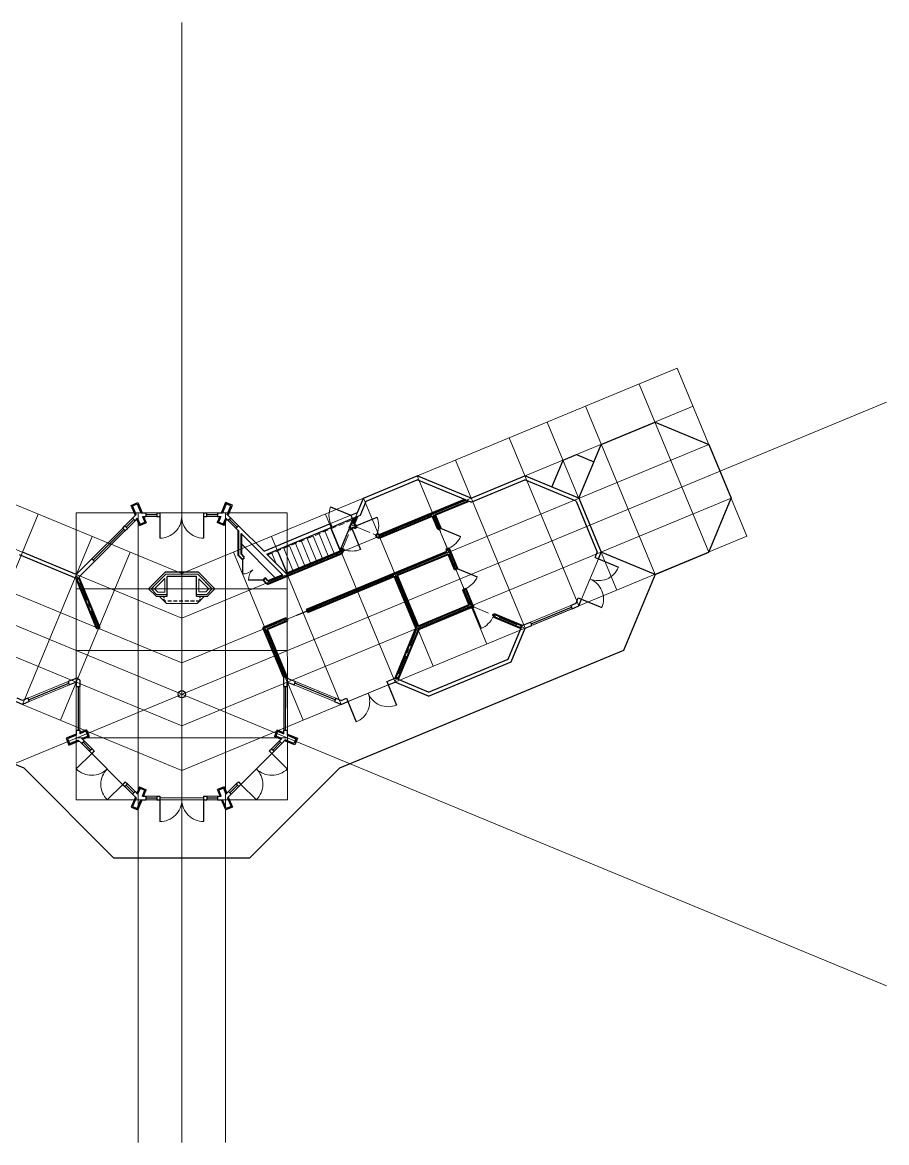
# Model space of a CAD drawing. Header units: inches. Extents: x 2775 to 35798, y 1675 to 10350.
# Drawn here: x 26936 to 28360, y 4934 to 6780 of the extents above; entities that cross this region are included whole.
import ezdxf

# ---------------------------------------------------------------- set-up
doc = ezdxf.new("R2010")
doc.units = ezdxf.units.IN
doc.header["$LTSCALE"] = 0.5
doc.header["$MEASUREMENT"] = 0
doc.linetypes.add('CENTER', pattern=[2, 1.25, -0.25, 0.25, -0.25])
doc.linetypes.add('HIDDEN', pattern=[0.375, 0.25, -0.125])
for name, color, linetype, lineweight in [('BALCONY', 3, 'CONTINUOUS', 30), ('DOORS', 7, 'CONTINUOUS', 30), ('FOUNDATION', 7, 'CONTINUOUS', 30), ('GRID', 1, 'CENTER', 20), ('INT WALLS', 7, 'CONTINUOUS', 40), ('LAYOUT', 6, 'CONTINUOUS', 9), ('MASONRY', 16, 'HIDDEN', 30), ('MILLWORK', 7, 'CONTINUOUS', 20), ('STAIRS', 7, 'CONTINUOUS', 20), ('WALLS', 7, 'CONTINUOUS', 30)]:
    doc.layers.add(name, color=color, linetype=linetype, lineweight=lineweight)
doc.layers.add('LLMASONRY', color=12, linetype='CONTINUOUS')
doc.layers.add('LLWALLS', color=5, linetype='CONTINUOUS')

msp = doc.modelspace()

# ---------------------------------------------------------------- linework, layer by layer
at = {"layer": 'BALCONY', "color": 3, "ltscale": 50}
for p, q in [((27978.18282, 5870.31573), (27926.24844, 5744.87721)), ((26938.67818, 5550.89151), (27086.77172, 5402.8462)), ((27310.30077, 5402.88261), (27458.34634, 5550.97641)), ((27310.30077, 5402.88261), (27086.77172, 5402.8462))]:
    msp.add_line(p, q, dxfattribs=at)
at = {"layer": 'BALCONY', "color": 3, "ltscale": 150}
for p, q in [((27926.24844, 5744.87721), (27458.34634, 5550.97641)), ((26938.67818, 5550.89151), (26517.86667, 5725.11701))]:
    msp.add_line(p, q, dxfattribs=at)
at = {"layer": 'DOORS', "ltscale": 50}
for p, q in [((27443.61741, 5981.42645), (27476.87932, 5967.65527)), ((27139.3497, 5968.91442), (27157.3497, 5968.92136)), ((27162.35086, 5965.92328), (27162.35086, 5929.92328)), ((27234.35085, 5965.95101), (27234.35085, 5929.95101)), ((27239.3497, 5968.95294), (27257.34969, 5968.95987)), ((27486.92257, 5950.74712), (27520.17821, 5964.53343)), ((27052.30732, 5893.60246), (27103.23485, 5944.49831)), ((27106.77148, 5948.03274), (27119.50336, 5960.75671)), ((27277.20533, 5960.95571), (27289.91218, 5948.20675)), ((27479.20107, 5944.67763), (27492.97881, 5911.41844)), ((27624.57323, 5946.68042), (27657.8351, 5932.90925)), ((27298.36958, 5894.94581), (27298.36958, 5870.94581)), ((27879.24698, 5898.25283), (27884.79114, 5895.95886)), ((27884.79461, 5895.94142), (27918.05428, 5882.16482)), ((27652.10484, 5880.14909), (27685.35095, 5866.3396)), ((27332.33236, 5861.02636), (27308.33236, 5861.02636)), ((27388.21779, 5803.26921), (27421.47517, 5817.05122)), ((27773.90744, 5788.91046), (27840.42217, 5816.47447)), ((27851.71939, 5831.7229), (27857.26355, 5829.42893)), ((27857.26703, 5829.41149), (27890.52669, 5815.63488)), ((27677.98136, 5814.56508), (27691.76796, 5781.30875)), ((26945.8801, 5663.32693), (27012.33447, 5690.77791)), ((27451.10238, 5663.40331), (27384.63971, 5690.8342)), ((27538.66872, 5688.19637), (27552.44533, 5654.93671)), ((27027.63013, 5685.58717), (27027.64186, 5613.58717)), ((27369.36152, 5613.60728), (27369.3498, 5685.60728)), ((27472.16001, 5660.61754), (27485.93662, 5627.35788)), ((27035.99699, 5593.55557), (27048.72981, 5580.83255)), ((27348.25619, 5580.87899), (27360.97921, 5593.61181)), ((27050.14621, 5575.17624), (27024.69036, 5549.72039)), ((27346.84416, 5575.22159), (27372.3, 5549.76574)), ((27101.0775, 5524.28416), (27075.62165, 5498.82832)), ((27106.7349, 5522.87213), (27119.46772, 5510.14911)), ((27277.57275, 5510.14108), (27290.29577, 5522.8739)), ((27288.17363, 5524.99441), (27292.41791, 5520.7534)), ((27295.95208, 5524.29029), (27321.40793, 5498.83445)), ((27139.51282, 5501.84969), (27157.51281, 5501.85662)), ((27239.51281, 5501.8882), (27257.51281, 5501.89513)), ((27162.51397, 5498.85854), (27162.51397, 5462.85854)), ((27234.51396, 5498.88627), (27234.51396, 5462.88627))]:
    msp.add_line(p, q, dxfattribs=at)
at = {"layer": 'DOORS', "lineweight": 9, "ltscale": 50}
for p, q in [((27104.655, 5950.15054), (27117.38688, 5962.87451)), ((27162.34854, 5971.93128), (27234.34854, 5971.94301)), ((27239.34854, 5971.94383), (27257.34854, 5971.94676)), ((27239.35085, 5965.94383), (27257.35085, 5965.94676)), ((27292.06616, 5950.35375), (27279.33015, 5963.07352)), ((27050.19084, 5895.72026), (27101.11836, 5946.61611)), ((27108.90467, 5945.89823), (27121.63655, 5958.62219)), ((27287.8165, 5946.11812), (27275.08049, 5958.83789)), ((27054.43216, 5891.4763), (27105.35968, 5942.37215)), ((27857.26273, 5829.41322), (27884.81893, 5895.94621)), ((27011.15155, 5693.60078), (26944.73656, 5666.08815)), ((27013.47016, 5688.06682), (26947.03233, 5660.54473)), ((27383.50483, 5688.12276), (27449.95099, 5660.62076)), ((27385.82177, 5693.65742), (27452.24508, 5666.16487)), ((27472.15978, 5660.61744), (27538.67471, 5688.18153)), ((27024.63013, 5685.58668), (27024.64186, 5613.58668)), ((27030.63013, 5685.58766), (27030.64186, 5613.58766)), ((27038.11047, 5595.67068), (27050.84371, 5582.94808)), ((27346.15361, 5582.98019), (27358.88256, 5595.70685)), ((27033.86946, 5591.42641), (27046.60271, 5578.7038)), ((27050.13972, 5575.16974), (27101.07267, 5524.27933)), ((27295.94578, 5524.29686), (27346.86193, 5575.20386)), ((27350.39776, 5578.73905), (27363.12682, 5591.46583)), ((27104.60968, 5520.74528), (27117.34292, 5508.02268)), ((27108.85069, 5524.98955), (27121.58393, 5512.26695)), ((27275.43647, 5512.27575), (27288.16552, 5525.00252)), ((27279.68073, 5508.03473), (27292.4098, 5520.76151))]:
    msp.add_line(p, q, dxfattribs=at)
at = {"layer": 'DOORS', "color": 7, "lineweight": 9, "ltscale": 50}
for p, q in [((27139.34855, 5971.92754), (27157.34854, 5971.93047)), ((27139.34952, 5965.92754), (27157.34952, 5965.93047))]:
    msp.add_line(p, q, dxfattribs=at)
at = {"layer": 'DOORS', "lineweight": 9, "ltscale": 75}
for p, q in [((27443.6219, 5953.87324), (27476.87932, 5967.65527)), ((27366.36152, 5613.60679), (27366.3498, 5685.60679)), ((27372.36152, 5613.60777), (27372.3498, 5685.60776))]:
    msp.add_line(p, q, dxfattribs=at)
msp.add_arc((27476.87932, 5967.65527), 36, 157.50934347, 202.50934347, dxfattribs=at)
at = {"layer": 'DOORS', "lineweight": 9, "ltscale": 50}
for centre, radius, start, end in [((27162.34499, 5965.93128), 36.008, 270.00933234, 0.0220674), ((27234.35085, 5965.94301), 35.99786, 179.99659369, 270), ((27486.92257, 5950.74712), 36, 337.51672382, 22.51672382), ((27624.57323, 5946.68042), 36.00075, 292.50628263, 337.50934347), ((27479.20107, 5944.67763), 36, 247.50196312, 292.50196312), ((27298.36958, 5894.94581), 24, 270, 315.03657712), ((27332.33236, 5861.02636), 24, 135.03657712, 180), ((27884.802, 5895.93836), 35.99786, 247.49659369, 337.5), ((27652.10484, 5880.14909), 36.00014, 292.44313472, 337.44339486), ((27857.25739, 5829.40913), 36.008, 337.50933234, 67.5220674), ((27677.98136, 5814.56508), 36.00075, 292.51672382, 337.51672382), ((27472.15153, 5660.62269), 36.008, 292.50933234, 22.5220674), ((27538.67179, 5688.18898), 35.99786, 202.49659369, 292.5), ((27050.14772, 5575.18604), 36.008, 225.00933234, 315.0220674), ((27101.07184, 5524.2785), 35.99786, 134.99659369, 225), ((27295.94228, 5524.2918), 36.008, 315.00933234, 45.0220674), ((27346.84982, 5575.21593), 35.99786, 224.99659369, 315), ((27162.5081, 5498.86654), 36.008, 270.00933234, 0.0220674), ((27234.51396, 5498.87827), 35.99786, 179.99659369, 270)]:
    msp.add_arc(centre, radius, start, end, dxfattribs=at)
at = {"layer": 'FOUNDATION', "linetype": 'HIDDEN', "lineweight": 20, "ltscale": 75}
msp.add_line((27340.14784, 5902.33338), (27483.73766, 5961.83767), dxfattribs=at)
at = {"layer": 'GRID', "ltscale": 50}
for p, q in [((27523.786, 5932.92002), (27675.21647, 5995.72383)), ((27461.00637, 5906.95418), (27488.06743, 5972.29167)), ((27612.53421, 5969.72718), (27675.10673, 5818.24064)), ((27479.37366, 5951.30102), (27523.786, 5932.92002)), ((27372.31993, 5870.2021), (27461.00637, 5906.95418)), ((27549.77029, 5870.21731), (27638.45673, 5906.96938)), ((27061.38875, 5781.40295), (27024.60007, 5870.14541)), ((27404.84612, 5810.16006), (27549.77029, 5870.21731)), ((27549.77029, 5870.21731), (27586.52236, 5781.53087)), ((27675.10673, 5818.24064), (27586.52236, 5781.53087)), ((27675.10673, 5818.24064), (27763.97272, 5781.54607)), ((27335.5602, 5781.44765), (27371.58874, 5796.37805)), ((27372.31234, 5692.76104), (27335.5602, 5781.44765)), ((27586.52236, 5781.53087), (27549.76263, 5692.77642))]:
    msp.add_line(p, q, dxfattribs=at)
at = {"layer": 'GRID', "color": 6, "linetype": 'Continuous', "lineweight": 30, "ltscale": 50}
msp.add_circle((27198.45931, 5672.67471), 6.00011, dxfattribs=at)
at = {"layer": 'INT WALLS', "ltscale": 50}
for p, q in [((27523.78505, 5935.49078), (27664.27677, 5993.75789)), ((27615.56503, 5968.41302), (27670.48273, 5991.18942)), ((27474.81258, 5946.49522), (27481.71682, 5963.16516)), ((27482.47694, 5952.58704), (27487.92338, 5965.73718)), ((27523.78695, 5930.34925), (27611.17741, 5966.59331)), ((27611.17744, 5966.59332), (27620.18363, 5944.86048)), ((27615.56506, 5968.41303), (27624.57176, 5946.67894)), ((27474.81258, 5946.49522), (27479.20107, 5944.67763)), ((27479.20107, 5944.67763), (27480.65934, 5948.19855)), ((27480.65934, 5948.19855), (27485.1061, 5946.35816)), ((27482.47694, 5952.58704), (27486.92257, 5950.74712)), ((27485.1061, 5946.35816), (27486.92257, 5950.74712)), ((27620.30732, 5944.91468), (27624.57072, 5946.68146)), ((27291.31704, 5942.54757), (27291.31704, 5901.98934)), ((27296.06704, 5937.87811), (27296.06704, 5903.95863)), ((27518.36978, 5932.59126), (27520.18625, 5936.98022)), ((27518.36978, 5932.59126), (27523.78695, 5930.34925)), ((27520.18625, 5936.98022), (27523.78505, 5935.49078)), ((27370.50068, 5872.01905), (27459.1885, 5908.77169)), ((27459.1885, 5908.77169), (27461.03711, 5913.23509)), ((27461.03711, 5913.23509), (27465.4256, 5911.41749)), ((27462.82425, 5905.13666), (27465.4256, 5911.41749)), ((27548.86106, 5872.41137), (27635.35344, 5908.25422)), ((27633.96564, 5911.60311), (27638.35377, 5913.42157)), ((27633.96564, 5911.60311), (27635.35344, 5908.25422)), ((27638.35377, 5913.42157), (27640.6508, 5907.87861)), ((27640.65184, 5907.87609), (27652.10471, 5880.14896)), ((27298.36958, 5894.94581), (27291.31704, 5901.98934)), ((27301.72619, 5898.30671), (27296.06704, 5903.95863)), ((27298.36958, 5894.94581), (27301.72619, 5898.30671)), ((27339.3849, 5853.98282), (27462.82425, 5905.13666)), ((27552.87359, 5868.93247), (27637.16937, 5903.86504)), ((27637.16937, 5903.86504), (27647.71449, 5878.33555)), ((27403.93689, 5812.35413), (27548.86106, 5872.41137)), ((27647.7144, 5878.33577), (27652.10463, 5880.14918)), ((27059.1948, 5780.49343), (27024.74626, 5863.59097)), ((27063.5827, 5782.31246), (27028.90434, 5865.96436)), ((27332.33236, 5861.02636), (27335.68897, 5864.38726)), ((27339.3849, 5853.98282), (27332.33236, 5861.02636)), ((27340.49698, 5859.58538), (27335.68897, 5864.38726)), ((27340.49698, 5859.58538), (27364.767, 5869.64299)), ((27405.75535, 5807.966), (27548.48546, 5867.11401)), ((27548.48546, 5867.11401), (27583.95161, 5781.53061)), ((27552.87359, 5868.93247), (27587.8072, 5784.63416)), ((27661.45823, 5845.06231), (27665.84848, 5846.87564)), ((27661.45823, 5845.06231), (27672.00595, 5819.52652)), ((27665.84848, 5846.87564), (27676.88346, 5820.16022)), ((27672.00595, 5819.52652), (27587.8072, 5784.63416)), ((27675.20939, 5815.71233), (27588.34024, 5779.71335)), ((27675.20939, 5815.71233), (27677.98136, 5814.56508)), ((27676.88346, 5820.16022), (27679.79783, 5818.95404)), ((27677.98136, 5814.56508), (27679.79783, 5818.95404)), ((27332.74559, 5782.85212), (27370.67951, 5798.57212)), ((27370.67951, 5798.57212), (27372.49797, 5794.18399)), ((27403.93689, 5812.35413), (27405.75535, 5807.966)), ((27711.24574, 5800.7979), (27757.52054, 5781.64607)), ((27711.40684, 5801.18716), (27713.0622, 5805.18686)), ((27713.0622, 5805.18686), (27759.33701, 5786.03503)), ((27059.82453, 5780.64229), (27063.5827, 5782.31246)), ((27366.36943, 5701.71442), (27332.74559, 5782.85212)), ((27338.95219, 5780.28246), (27372.49797, 5794.18399)), ((27372.57556, 5699.14587), (27338.95219, 5780.28246)), ((27583.95161, 5781.53061), (27549.86429, 5699.22857)), ((27588.34024, 5779.71335), (27554.25278, 5697.41097))]:
    msp.add_line(p, q, dxfattribs=at)
at = {"layer": 'LAYOUT', "color": 1, "ltscale": 150}
for p, q in [((27198.60824, 4933.90933), (27198.30756, 6779.93141)), ((28359.62517, 5191.96656), (25262.97267, 6474.0509)), ((28359.6247, 6153.88417), (25846.2926, 5112.34772))]:
    msp.add_line(p, q, dxfattribs=at)
at = {"layer": 'LAYOUT', "ltscale": 150}
for p, q in [((27198.45549, 5871.69068), (25882.0483, 6416.71311)), ((27198.50834, 5547.23281), (25218.62946, 6366.94755)), ((27198.46747, 5798.17461), (25856.05644, 6353.96321)), ((27198.47944, 5724.65853), (25830.06458, 6291.21331)), ((28014.86846, 6210.01602), (27198.45549, 5871.69071)), ((27198.49637, 5620.74889), (25793.32697, 6202.52088)), ((28040.87055, 6147.27036), (27198.46747, 5798.17462)), ((28066.87264, 6084.5247), (27198.47944, 5724.65854)), ((28103.62472, 5995.83826), (27198.49637, 5620.74888)), ((28129.62681, 5933.0926), (27198.50834, 5547.2328))]:
    msp.add_line(p, q, dxfattribs=at)
at = {"layer": 'LAYOUT', "linetype": 'Continuous', "ltscale": 50}
msp.add_line((28014.86846, 6210.01602), (28129.62681, 5933.0926), dxfattribs=at)
at = {"layer": 'LAYOUT', "ltscale": 50}
for p, q in [((27952.10663, 6184.00723), (28066.86498, 5907.08381)), ((27863.42019, 6147.25516), (27978.17854, 5870.33174)), ((27800.65837, 6121.24636), (27915.41671, 5844.32295)), ((27737.89654, 6095.23757), (27852.65489, 5818.31416)), ((27649.2101, 6058.4855), (27763.96844, 5781.56208)), ((27586.44827, 6032.47671), (27701.20662, 5755.55329)), ((27497.76183, 5995.72464), (27612.52018, 5718.80122)), ((26847.21091, 5692.67796), (26961.87904, 5969.63874)), ((27435.00001, 5969.71585), (27549.75835, 5692.79243)), ((26935.90932, 5655.95478), (27050.57745, 5932.91556)), ((27346.31356, 5932.96377), (27461.07191, 5656.04036)), ((26998.67962, 5629.96643), (27113.34775, 5906.92722)), ((27283.55174, 5906.95498), (27398.31008, 5630.03157))]:
    msp.add_line(p, q, dxfattribs=at)
at = {"layer": 'LAYOUT', "color": 2, "ltscale": 50}
for p, q in [((27024.65627, 5498.85209), (27024.57929, 5971.5118)), ((27024.61594, 5971.92486), (27372.26259, 5971.98149)), ((27372.29888, 5971.98149), (27372.37593, 5498.90873)), ((27024.63638, 5846.44207), (27372.28301, 5846.61195)), ((27024.61623, 5744.69052), (27372.33589, 5744.74712)), ((27024.63969, 5600.66021), (27372.35935, 5600.71699)), ((27372.37593, 5498.90873), (27024.65627, 5498.85209))]:
    msp.add_line(p, q, dxfattribs=at)
at = {"layer": 'LAYOUT', "color": 2, "ltscale": 150}
for p, q in [((27126.60824, 4933.89761), (27126.43916, 5971.94145)), ((27270.60824, 4933.92106), (27270.43916, 5971.9649))]:
    msp.add_line(p, q, dxfattribs=at)
at = {"layer": 'LAYOUT', "color": 5, "lineweight": 20, "ltscale": 50}
msp.add_line((27162.51281, 5501.85854), (27234.51281, 5501.88627), dxfattribs=at)
at = {"layer": 'LLMASONRY', "color": 7, "linetype": 'Continuous', "lineweight": 30, "ltscale": 1.5}
for p, q in [((27121.99566, 5967.43011), (27115.04597, 5984.00382)), ((27115.04608, 5984.00356), (27126.13267, 5988.59789)), ((27126.13267, 5988.59789), (27133.02485, 5971.96638)), ((27270.68665, 5988.88929), (27263.86158, 5972.23012)), ((27281.79167, 5984.33969), (27270.68665, 5988.88929)), ((27274.90897, 5967.73836), (27281.79178, 5984.33994)), ((27135.52763, 5965.92692), (27139.91702, 5955.33487)), ((27261.28762, 5965.9474), (27257.03652, 5955.57096)), ((27128.90857, 5950.77322), (27124.43685, 5961.43745)), ((27128.90868, 5950.77296), (27139.91702, 5955.33487)), ((27268.06317, 5951.05347), (27257.03652, 5955.57096)), ((27268.06327, 5951.05373), (27272.40026, 5961.5147)), ((27143.82177, 5846.48371), (27156.16285, 5834.15067)), ((27041.26961, 5613.90985), (27030.5682, 5609.52786)), ((27041.26987, 5613.90995), (27045.83151, 5602.9015)), ((27355.75607, 5614.01559), (27351.19766, 5603.0058)), ((27355.75632, 5614.01549), (27366.23739, 5609.72731)), ((27024.60532, 5607.01478), (27007.97383, 5600.20455)), ((27007.97409, 5600.20466), (27012.56816, 5589.11795)), ((27012.56816, 5589.11795), (27029.19983, 5596.00973)), ((27035.23936, 5598.51237), (27045.83151, 5602.9015)), ((27361.55823, 5598.71619), (27351.19766, 5603.0058)), ((27384.46505, 5589.23202), (27367.83135, 5596.11891)), ((27372.42263, 5607.12531), (27389.05612, 5600.31996)), ((27389.05587, 5600.32007), (27384.46505, 5589.23202)), ((27128.90894, 5519.99556), (27124.42078, 5509.33825)), ((27128.90905, 5519.99582), (27139.91034, 5515.41695)), ((27268.33624, 5520.05781), (27257.30264, 5515.55733)), ((27268.33634, 5520.05755), (27272.6572, 5509.58991)), ((27121.97035, 5503.34935), (27114.99512, 5486.78638)), ((27135.50462, 5504.83168), (27139.91034, 5515.41695)), ((27261.53774, 5505.17435), (27257.30264, 5515.55733)), ((27275.15631, 5503.36239), (27282.01351, 5486.75021)), ((27114.99523, 5486.78664), (27126.07473, 5482.17521)), ((27126.07473, 5482.17521), (27132.99253, 5498.79608)), ((27270.90138, 5482.218), (27264.10201, 5498.88766)), ((27282.01341, 5486.75047), (27270.90138, 5482.218))]:
    msp.add_line(p, q, dxfattribs=at)
at = {"layer": 'LLMASONRY', "color": 7, "linetype": 'Continuous', "lineweight": 30}
for p, q in [((27171.00808, 5873.68774), (27143.82177, 5846.48371)), ((27225.9108, 5873.70562), (27171.00808, 5873.68774)), ((27253.11482, 5846.51931), (27225.9108, 5873.70562)), ((27222.65569, 5866.70456), (27174.65568, 5866.68893)), ((27253.11482, 5846.51931), (27240.89883, 5834.29668))]:
    msp.add_line(p, q, dxfattribs=at)
at = {"layer": 'LLMASONRY', "color": 7, "linetype": 'Continuous', "lineweight": 20}
for p, q in [((27172.2517, 5870.68814), (27148.06441, 5846.48509)), ((27224.66926, 5870.70509), (27172.2517, 5870.68814)), ((27248.3554, 5846.53479), (27224.66913, 5870.70522)), ((27170.65366, 5863.43036), (27153.72127, 5846.48693)), ((27243.19855, 5846.53286), (27226.65343, 5863.0672)), ((27148.06441, 5846.48509), (27156.94267, 5837.07699)), ((27159.05331, 5841.15837), (27153.72127, 5846.48693)), ((27243.21506, 5846.51636), (27238.06975, 5841.36825)), ((27248.34541, 5846.54498), (27239.73163, 5837.37265))]:
    msp.add_line(p, q, dxfattribs=at)
at = {"layer": 'LLMASONRY', "color": 7, "linetype": 'Continuous', "lineweight": 20, "ltscale": 5}
for p, q in [((27170.63984, 5841.18914), (27170.65366, 5863.43036)), ((27226.63993, 5841.33789), (27226.65343, 5863.0672))]:
    msp.add_line(p, q, dxfattribs=at)
at = {"layer": 'LLMASONRY', "color": 7, "linetype": 'Continuous', "lineweight": 30, "ltscale": 5}
for p, q in [((27174.6355, 5834.19973), (27174.65568, 5866.68893)), ((27222.63556, 5834.31739), (27222.65569, 5866.70456))]:
    msp.add_line(p, q, dxfattribs=at)
at = {"layer": 'LLMASONRY', "color": 7, "linetype": 'Continuous', "lineweight": 30, "ltscale": 7.5}
for p, q in [((27156.16285, 5834.15067), (27174.6355, 5834.19973)), ((27222.63555, 5834.32723), (27240.97805, 5834.37595))]:
    msp.add_line(p, q, dxfattribs=at)
at = {"layer": 'LLMASONRY', "color": 7, "linetype": 'Continuous', "lineweight": 20, "ltscale": 7.5}
for p, q in [((27156.94267, 5837.07699), (27174.63736, 5837.19975)), ((27159.05331, 5841.15837), (27170.63984, 5841.18914)), ((27222.63742, 5837.32724), (27239.73163, 5837.37265)), ((27226.63993, 5841.33789), (27238.06975, 5841.36825))]:
    msp.add_line(p, q, dxfattribs=at)
at = {"layer": 'LLMASONRY', "color": 7, "linetype": 'Continuous', "lineweight": 20, "ltscale": 50}
for p, q in [((27173.02608, 5822.27155), (27161.12602, 5834.16385)), ((27235.79062, 5834.23372), (27223.85269, 5822.28801)), ((27223.85269, 5822.28801), (27173.23076, 5822.27158))]:
    msp.add_line(p, q, dxfattribs=at)
at = {"layer": 'LLMASONRY', "color": 7, "linetype": 'HIDDEN', "lineweight": 30, "ltscale": 25}
for p, q in [((27169.23258, 5826.27523), (27169.24045, 5834.19575)), ((27228.56793, 5826.32278), (27228.5252, 5834.32914))]:
    msp.add_line(p, q, dxfattribs=at)
at = {"layer": 'LLMASONRY', "color": 7, "linetype": 'HIDDEN', "lineweight": 30, "ltscale": 50}
msp.add_line((27228.56793, 5826.32278), (27169.23258, 5826.27523), dxfattribs=at)
at = {"layer": 'LLWALLS', "linetype": 'Continuous', "ltscale": 0.75, "const_width": 0.5}
for points in [[(27149.14319, 5846.48636, 1), (27152.64319, 5846.48636, 1)], [(27247.52698, 5846.53324, -1), (27244.02698, 5846.53441, -1)]]:
    msp.add_lwpolyline(points, format="xyb", close=True, dxfattribs=at)
at = {"layer": 'MASONRY', "lineweight": 9, "ltscale": 75}
msp.add_line((27198.45517, 5873.69668), (27198.45565, 5870.69662), dxfattribs=at)
at = {"layer": 'MILLWORK', "ltscale": 50}
msp.add_line((27352.49854, 5864.55888), (27296.06704, 5920.91837), dxfattribs=at)
at = {"layer": 'STAIRS', "lineweight": 20, "ltscale": 50}
msp.add_line((27459.1885, 5908.77169), (27443.25303, 5947.22558), dxfattribs=at)
at = {"layer": 'STAIRS', "lineweight": 25, "ltscale": 50}
for p, q in [((27445.91891, 5948.33034), (27479.17633, 5962.11236)), ((27461.03711, 5913.23509), (27474.81258, 5946.49522))]:
    msp.add_line(p, q, dxfattribs=at)
at = {"layer": 'STAIRS', "ltscale": 50}
for p, q in [((27420.38818, 5892.69266), (27405.21838, 5929.29892)), ((27430.08826, 5896.71242), (27414.91846, 5933.31867)), ((27439.78834, 5900.73218), (27424.61854, 5937.33843)), ((27449.48842, 5904.75194), (27433.55295, 5943.20582)), ((27371.88778, 5872.59387), (27356.71798, 5909.20013)), ((27381.58786, 5876.61363), (27366.41806, 5913.21988)), ((27391.28794, 5880.63339), (27376.11814, 5917.23964)), ((27400.98802, 5884.65315), (27385.81822, 5921.2594)), ((27410.6881, 5888.67291), (27395.5183, 5925.27916)), ((27354.77356, 5886.46519), (27347.0179, 5905.18037))]:
    msp.add_line(p, q, dxfattribs=at)
at = {"layer": 'WALLS', "color": 5, "ltscale": 50}
for p, q in [((27889.42656, 6084.49348), (27978.113, 6121.24556)), ((27978.113, 6121.24556), (28066.87692, 6084.50869)), ((27852.66683, 5995.73904), (27889.42656, 6084.49348)), ((28066.87692, 6084.50869), (28103.62899, 5995.82225)), ((27808.28487, 6014.10747), (27826.66473, 6058.48469)), ((27826.66473, 6058.48469), (27848.83635, 6067.67271)), ((27848.83635, 6067.67271), (27877.53661, 6055.78583)), ((28066.86926, 5907.0678), (28103.62899, 5995.82225)), ((27978.18282, 5870.31573), (27889.4189, 5907.05259)), ((27978.18282, 5870.31573), (28066.86926, 5907.0678))]:
    msp.add_line(p, q, dxfattribs=at)
at = {"layer": 'WALLS', "color": 4, "ltscale": 50}
for p, q in [((27497.76611, 5995.70863), (27586.45255, 6032.4607)), ((27502.35864, 5991.117), (27586.45403, 6025.96652)), ((27675.21647, 5995.72383), (27586.45255, 6032.4607)), ((27675.21794, 5989.22965), (27586.45403, 6025.96652)), ((27675.21647, 5995.72383), (27763.90291, 6032.4759)), ((27675.21794, 5989.22965), (27763.90439, 6025.98172)), ((27852.66683, 5995.73904), (27763.90291, 6032.4759)), ((27848.07555, 5991.14567), (27763.90439, 6025.98172)), ((27117.33501, 5983.05779), (27125.18363, 5986.32111)), ((27123.27869, 5968.76266), (27117.33501, 5983.05779)), ((27125.18363, 5986.32111), (27131.16879, 5971.92621)), ((27271.51388, 5986.37269), (27265.5283, 5971.94809)), ((27279.36479, 5983.1149), (27271.51388, 5986.37269)), ((27273.47502, 5968.92118), (27279.36479, 5983.1149)), ((27488.06743, 5972.29167), (27497.76611, 5995.70863)), ((27492.65996, 5967.70004), (27502.35864, 5991.117)), ((27848.07555, 5991.14567), (27882.92437, 5907.05195)), ((27852.66683, 5995.73904), (27889.4189, 5907.05259)), ((27117.37852, 5962.88287), (27121.6282, 5958.63055)), ((27117.38688, 5962.87451), (27123.27869, 5968.76266)), ((27121.6282, 5958.63055), (27125.77031, 5962.77008)), ((27129.81475, 5953.04278), (27125.77031, 5962.77008)), ((27131.16879, 5971.92621), (27139.34855, 5971.92754)), ((27133.66332, 5965.92661), (27139.35086, 5965.92754)), ((27133.66332, 5965.92661), (27137.66337, 5956.3061)), ((27139.34855, 5971.91442), (27139.35086, 5965.91442)), ((27157.34854, 5971.93047), (27162.34854, 5971.93128)), ((27157.34855, 5971.92136), (27157.35086, 5965.92136)), ((27157.35086, 5965.93047), (27162.35081, 5965.93128)), ((27162.34855, 5971.92328), (27162.35086, 5965.92328)), ((27234.34854, 5971.95101), (27234.35085, 5965.95101)), ((27234.34858, 5971.94301), (27239.34854, 5971.94383)), ((27234.35085, 5965.94301), (27239.35085, 5965.94383)), ((27239.34854, 5971.95294), (27239.35085, 5965.95294)), ((27257.34854, 5971.95987), (27257.35085, 5965.95987)), ((27257.34854, 5971.94676), (27265.5283, 5971.94809)), ((27257.35085, 5965.94676), (27263.03839, 5965.94768)), ((27263.03839, 5965.94768), (27259.0553, 5956.34888)), ((27266.90621, 5953.09109), (27270.98724, 5962.92591)), ((27275.08107, 5958.8373), (27270.98724, 5962.92591)), ((27279.33015, 5963.07352), (27273.47502, 5968.92118)), ((27279.33015, 5963.07352), (27275.0805, 5958.8379)), ((27476.8547, 5967.71467), (27479.17633, 5962.11236)), ((27476.87932, 5967.65527), (27488.06743, 5972.29167)), ((27479.17633, 5962.11236), (27484.8201, 5964.45117)), ((27484.82153, 5964.45176), (27492.65996, 5967.70004)), ((27101.11001, 5946.62447), (27105.35968, 5942.37215)), ((27101.11836, 5946.61611), (27104.655, 5950.15054)), ((27104.64664, 5950.1589), (27108.89632, 5945.90658)), ((27105.35968, 5942.37215), (27108.89632, 5945.90658)), ((27129.80331, 5953.03802), (27137.66337, 5956.3061)), ((27266.91766, 5953.08635), (27259.0553, 5956.34888)), ((27292.03701, 5950.32456), (27287.78736, 5946.08894)), ((27291.35428, 5942.58486), (27287.8165, 5946.11812)), ((27334.01982, 5908.45363), (27292.06616, 5950.35375)), ((27334.01982, 5908.45363), (27443.6219, 5953.87324)), ((27338.61583, 5903.86345), (27445.91891, 5948.33034)), ((27443.59729, 5953.93264), (27443.6219, 5953.87324)), ((27443.6219, 5953.87324), (27445.91891, 5948.33034)), ((27364.50009, 5869.53238), (27296.06704, 5937.87811)), ((27024.74626, 5863.59097), (26931.16507, 5902.3357)), ((27024.60007, 5870.14541), (26935.90165, 5906.86857)), ((27024.60007, 5870.14541), (27050.19084, 5895.72026)), ((27028.84139, 5865.90145), (27054.43216, 5891.4763)), ((27050.18249, 5895.72862), (27054.43216, 5891.4763)), ((27338.61583, 5903.86345), (27370.50068, 5872.01905)), ((27879.27518, 5898.24116), (27882.92437, 5907.05195)), ((27884.81933, 5895.94719), (27889.4189, 5907.05259)), ((27839.26702, 5819.26049), (27841.56526, 5813.71809)), ((27839.27305, 5819.24567), (27848.06663, 5822.88977)), ((27841.57138, 5813.70332), (27852.65916, 5818.29814)), ((27848.06663, 5822.88977), (27851.72425, 5831.72089)), ((27852.65916, 5818.29814), (27857.26273, 5829.41322)), ((27736.43453, 5730.69788), (27759.37935, 5786.13735)), ((27741.0279, 5726.1066), (27763.97272, 5781.54607)), ((27759.23466, 5786.07739), (27772.75832, 5791.68165)), ((27763.97272, 5781.54607), (27775.05655, 5786.13926)), ((27772.75832, 5791.68165), (27775.05655, 5786.13926)), ((27605.19555, 5676.31184), (27736.43453, 5730.69788)), ((27605.19619, 5669.81731), (27741.0279, 5726.1066)), ((27025.34222, 5699.4793), (27011.15155, 5693.60078)), ((27013.47047, 5688.067), (27011.15155, 5693.60078)), ((27024.66554, 5692.70455), (27013.47839, 5688.04811)), ((27024.62898, 5692.6894), (27024.63013, 5685.58668)), ((27030.62844, 5695.96351), (27025.34222, 5699.4793)), ((27030.62844, 5695.96351), (27030.63013, 5685.58766)), ((27366.34717, 5701.72363), (27385.82397, 5693.66272)), ((27366.3498, 5685.60679), (27366.34717, 5701.72363)), ((27372.31234, 5692.76124), (27383.50659, 5688.12825)), ((27372.3498, 5685.60776), (27372.34863, 5692.74622)), ((27383.50453, 5688.12295), (27385.82177, 5693.65742)), ((27536.37049, 5693.73876), (27538.66872, 5688.19637)), ((27536.37661, 5693.72398), (27549.76199, 5699.27094)), ((27538.67503, 5688.18167), (27549.76263, 5692.77642)), ((27605.19619, 5669.81731), (27549.76263, 5692.77642)), ((27605.19555, 5676.31184), (27549.86429, 5699.22857)), ((27024.63013, 5685.58668), (27030.63013, 5685.58766)), ((27366.3498, 5685.60679), (27372.3498, 5685.60776)), ((26935.9136, 5655.93877), (26924.79398, 5660.54254)), ((26935.91296, 5662.43294), (26927.08866, 5666.08641)), ((26944.73656, 5666.08815), (26935.91296, 5662.43294)), ((26947.03233, 5660.54473), (26935.9136, 5655.93877)), ((26944.73221, 5666.09864), (26947.02798, 5660.55523)), ((27449.95381, 5660.62759), (27461.07619, 5656.02434)), ((27452.24942, 5666.17536), (27449.95533, 5660.63126)), ((27452.2479, 5666.1717), (27461.07471, 5662.51852)), ((27461.07471, 5662.51852), (27469.86178, 5666.15993)), ((27461.07619, 5656.02434), (27472.15978, 5660.61744)), ((27469.86178, 5666.15993), (27472.16002, 5660.61754)), ((27024.64186, 5613.58668), (27030.64186, 5613.58766)), ((27024.64186, 5613.58668), (27024.64323, 5605.19516)), ((27030.64186, 5613.58766), (27030.64282, 5607.67299)), ((27366.36152, 5613.60679), (27372.36152, 5613.60777)), ((27366.36249, 5607.68192), (27366.36152, 5613.60679)), ((27372.36289, 5605.22915), (27372.36152, 5613.60777)), ((27010.25692, 5599.26704), (27013.50632, 5591.39924)), ((27024.64323, 5605.19516), (27010.26165, 5599.25559)), ((27013.50632, 5591.39924), (27027.93333, 5597.35758)), ((27027.93333, 5597.35758), (27033.86946, 5591.42641)), ((27040.30624, 5611.66397), (27030.64282, 5607.67299)), ((27038.11749, 5595.6777), (27033.87649, 5591.43343)), ((27033.93953, 5599.83814), (27043.5509, 5603.80762)), ((27033.93953, 5599.83814), (27038.11047, 5595.67068)), ((27040.30624, 5611.66397), (27043.55563, 5603.79617)), ((27356.39257, 5611.77068), (27353.17168, 5603.89117)), ((27363.03558, 5599.85913), (27353.17168, 5603.89117)), ((27356.38788, 5611.75921), (27366.36249, 5607.68192)), ((27358.85707, 5595.73231), (27363.10135, 5591.49131)), ((27358.88256, 5595.70685), (27363.03558, 5599.85913)), ((27363.12682, 5591.46583), (27369.059, 5597.39695)), ((27383.26099, 5591.59164), (27369.059, 5597.39695)), ((27372.36289, 5605.22915), (27386.47719, 5599.45968)), ((27386.47719, 5599.45968), (27383.26099, 5591.59164)), ((27046.60271, 5578.7038), (27050.13971, 5575.16975)), ((27050.85032, 5582.95468), (27046.60931, 5578.71041)), ((27054.38721, 5579.42051), (27050.14621, 5575.17624)), ((27050.84371, 5582.94808), (27054.38072, 5579.41402)), ((27342.59988, 5579.46259), (27346.84416, 5575.22159)), ((27342.61764, 5579.44485), (27346.15361, 5582.98019)), ((27346.13405, 5582.99949), (27350.37833, 5578.75848)), ((27346.86205, 5575.20398), (27350.39776, 5578.73905)), ((27101.07267, 5524.27933), (27104.60968, 5520.74528)), ((27105.31851, 5528.52844), (27101.0775, 5524.28416)), ((27108.8554, 5524.99427), (27104.61439, 5520.74999)), ((27105.31368, 5528.52361), (27108.85069, 5524.98955)), ((27288.16552, 5525.00252), (27291.70138, 5528.53773)), ((27291.70781, 5528.5313), (27295.95208, 5524.29029)), ((27292.4098, 5520.76151), (27295.94568, 5524.29675)), ((27123.28208, 5502.08847), (27117.28562, 5487.72888)), ((27117.34292, 5508.02268), (27123.28208, 5502.08847)), ((27121.58822, 5512.27125), (27117.34722, 5508.02697)), ((27121.58393, 5512.26695), (27125.78124, 5508.07314)), ((27129.81162, 5517.72461), (27125.78124, 5508.07314)), ((27129.80019, 5517.72939), (27137.6552, 5514.44919)), ((27133.64825, 5504.85384), (27137.6552, 5514.44919)), ((27133.64825, 5504.85384), (27139.51177, 5504.8548)), ((27139.51166, 5504.84969), (27139.51397, 5498.84969)), ((27157.51166, 5504.85773), (27162.51166, 5504.85854)), ((27157.51166, 5504.85662), (27157.51397, 5498.85662)), ((27162.51166, 5504.85854), (27162.51397, 5498.85854)), ((27234.51165, 5504.88627), (27234.51396, 5498.88627)), ((27234.51166, 5504.87027), (27239.51166, 5504.87108)), ((27239.51165, 5504.8882), (27239.51396, 5498.8882)), ((27257.51165, 5504.89513), (27257.51396, 5498.89513)), ((27257.51165, 5504.87402), (27263.41096, 5504.87498)), ((27267.1876, 5518.02671), (27259.32022, 5514.77629)), ((27263.41096, 5504.87498), (27259.32022, 5514.77629)), ((27267.17615, 5518.02198), (27271.2709, 5508.11093)), ((27271.2709, 5508.11093), (27275.43647, 5512.27575)), ((27273.75158, 5502.10664), (27279.68073, 5508.03473)), ((27273.75158, 5502.10664), (27279.58842, 5487.979)), ((27275.45062, 5512.26158), (27279.69489, 5508.02058)), ((27117.28562, 5487.72888), (27125.12919, 5484.45346)), ((27117.28562, 5487.72888), (27125.12919, 5484.45346)), ((27125.12919, 5484.45346), (27131.14252, 5498.85343)), ((27131.14252, 5498.85343), (27139.51391, 5498.8548)), ((27157.51397, 5498.85773), (27162.51397, 5498.85854)), ((27234.51397, 5498.87027), (27239.51397, 5498.87108)), ((27257.51397, 5498.87402), (27265.88969, 5498.87538)), ((27266.75295, 5496.78595), (27265.88969, 5498.87538)), ((27271.73249, 5484.73332), (27266.75295, 5496.78595)), ((27279.58842, 5487.979), (27271.73249, 5484.73332))]:
    msp.add_line(p, q, dxfattribs=at)
at = {"layer": 'WALLS', "color": 7, "lineweight": 9, "ltscale": 50}
for p, q in [((27772.75832, 5791.68165), (27839.27305, 5819.24567)), ((27775.05655, 5786.13926), (27841.57138, 5813.70332))]:
    msp.add_line(p, q, dxfattribs=at)
at = {"layer": 'WALLS', "lineweight": 9, "ltscale": 75}
for p, q in [((27139.51177, 5504.8548), (27157.51166, 5504.85773)), ((27239.51166, 5504.87108), (27257.51165, 5504.87402)), ((27139.51391, 5498.8548), (27157.51397, 5498.85773)), ((27239.51397, 5498.87108), (27257.51397, 5498.87402))]:
    msp.add_line(p, q, dxfattribs=at)
at = {"layer": 'WALLS', "lineweight": 9, "ltscale": 50}
msp.add_line((27162.51397, 5498.85854), (27234.51397, 5498.87027), dxfattribs=at)

doc.saveas('drawing.dxf')
